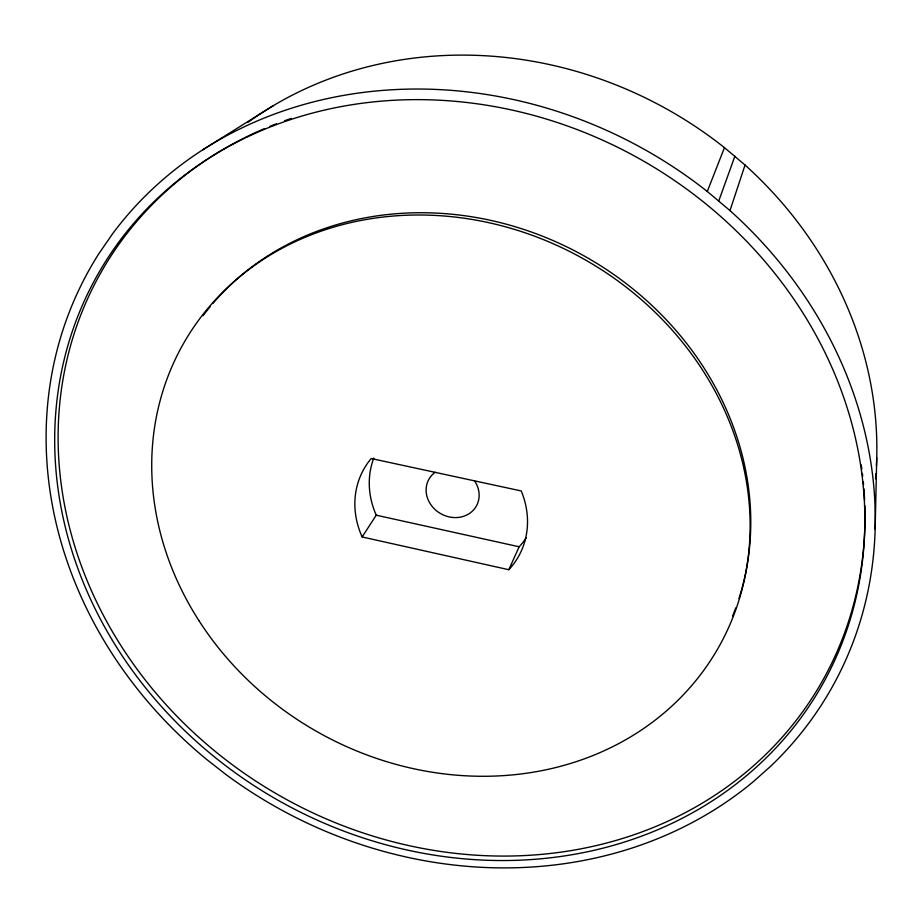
<?xml version="1.0" encoding="UTF-8"?>
<svg xmlns="http://www.w3.org/2000/svg" width="923" height="923" viewBox="0 0 923 923"><rect width="100%" height="100%" fill="white"/><g stroke="black" fill="none" stroke-linecap="round" stroke-linejoin="round"><path stroke-width="1.38" d="M875.142 529.087L876.735 457.854M729.978 210.582L707.283 191.476A426.045 376.861 29.6 0 0 112.456 233.946L98.83 253.744A426.045 376.861 29.6 0 0 206.614 759.41L225.477 774.166A426.045 376.861 29.6 0 0 753.076 781.885L770.52 766.378A426.045 376.861 29.6 0 0 729.978 210.582L745.046 165.044L724.463 147.645A390.221 352.574 29.6 0 0 247.999 122.309M718.798 200.868L734.904 156.183M707.283 191.476L724.463 147.645M508.804 569.722A88.816 78.109 29.6 0 0 521.241 490.955L371.208 458.523A88.816 78.109 29.6 0 0 362.139 536.955L508.804 569.722L519.153 546.785A86.416 76.551 29.6 0 0 526.225 537.774M362.139 536.955L376.249 515.184A86.416 76.551 29.6 0 1 373.803 458.073M202.599 149.907L273.243 105.707M376.249 515.184L519.153 546.785M745.046 165.044A390.221 352.574 29.6 0 1 876.435 465.734M875.95 473.58A390.221 352.574 29.6 0 1 875.523 478.795M474.48 480.756A27.252 24.136 29.6 0 1 468.469 514.099A27.252 24.136 29.6 0 1 431.976 506.208A27.252 24.136 29.6 0 1 435.206 472.264M864.828 505.654A414.519 366.962 29.6 0 1 273 791.796A414.519 366.962 29.6 0 1 244.03 138.069M245.287 137.435A414.519 366.962 29.6 0 1 264.578 128.574M269.839 126.393A414.519 366.962 29.6 0 1 276.485 123.763M284.572 120.763A414.519 366.962 29.6 0 1 291.38 118.398M861.251 464.938A414.519 366.962 29.6 0 1 861.84 469.172M862.37 473.395A414.519 366.962 29.6 0 1 862.705 476.222M863.293 481.841A414.519 366.962 29.6 0 1 863.559 484.656M863.916 488.867A414.519 366.962 29.6 0 1 864.609 500.07M203.025 315.735A306.344 270.497 29.6 0 1 210.156 306.69M212.936 303.379A306.344 270.497 29.6 0 1 584.79 256.294A306.344 270.497 29.6 0 1 738.965 598.519M735.712 607.969A306.344 270.497 29.6 0 1 732.585 616.022M112.444 640.447A416.319 368.15 29.6 0 0 813.982 698.699A416.319 368.15 29.6 0 0 452.893 101.115A416.319 368.15 29.6 0 0 112.444 640.447M198.964 620.706A307.659 271.35 29.6 0 0 716.652 650.692A307.659 271.35 29.6 0 0 437.179 215.532A307.659 271.35 29.6 0 0 198.964 620.706"/></g></svg>
